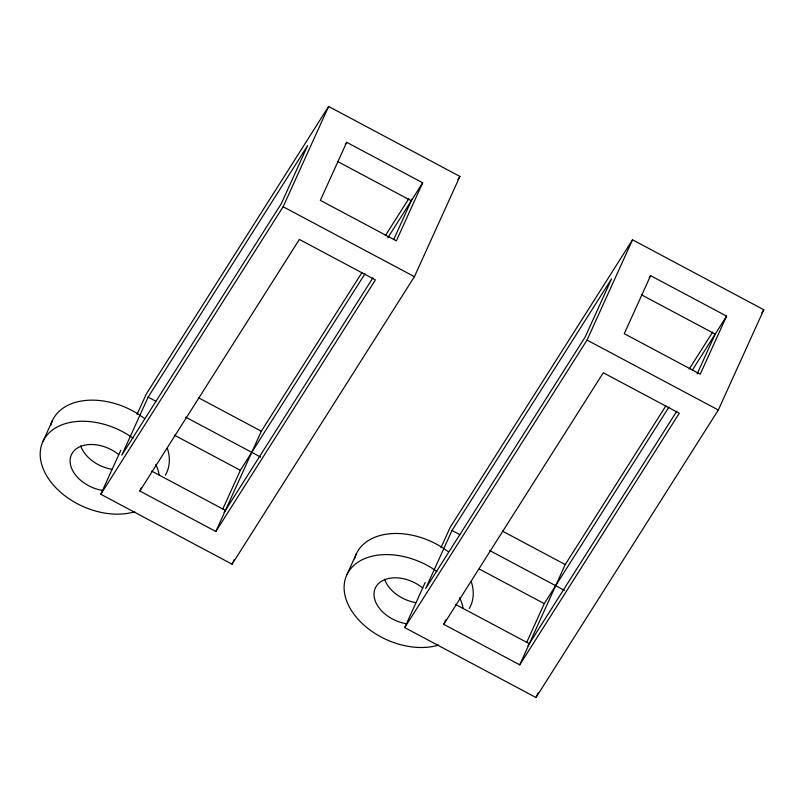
<?xml version="1.0" encoding="UTF-8"?>
<svg xmlns="http://www.w3.org/2000/svg" width="804" height="804" viewBox="0 0 804 804"><rect width="100%" height="100%" fill="white"/><g stroke="black" fill="none" stroke-linecap="round" stroke-linejoin="round"><path stroke-width="1.21" d="M148.127 397.126L121.786 455.175L281.32 203.603L307.651 145.554L148.127 397.126L155.855 401.246M452.019 530.459L425.688 588.508L585.222 336.936L611.553 278.887L452.019 530.459L459.757 534.58M42.913 441.557L52.491 420.442M137.072 414.341L146.298 393.99L328.625 106.47L459.898 176.408L414.412 276.676L232.095 564.197L100.822 494.259L120.791 450.23M139.846 491.013L299.379 239.431L375.388 279.923L215.854 531.504L139.846 491.013L141.363 487.676M100.822 494.259L283.139 206.739L328.625 106.47M346.685 142.308L320.354 200.357L396.352 240.848L422.683 182.789L346.685 142.308L345.348 144.418M222.808 509.012L240.366 470.31L365.036 273.702M215.854 531.504L261.33 431.235L361.88 272.677M232.095 564.197L234.155 559.634M393.739 239.461L412.301 198.538M346.815 574.89L356.393 553.775M440.974 547.675L450.2 527.323L632.527 239.803L763.8 309.741L718.314 410.01L535.987 697.53L404.724 627.592L425.195 582.458M443.748 624.346L603.281 372.765L679.279 413.256L519.746 664.838L443.748 624.346L445.768 619.904M404.724 627.592L587.041 340.072L632.527 239.803M650.587 275.641L624.256 333.69L700.254 374.182L726.585 316.123L650.587 275.641L649.25 277.752M526.71 642.346L544.268 603.643L668.938 407.035M519.746 664.838L565.232 564.569L665.782 406.01M535.987 697.53L538.057 692.968M697.118 373.94L715.188 334.102L641.391 294.777M385.337 235.683L408.804 198.678M387.829 237.763L422.683 182.789M224.085 512.51L372.895 277.842M457.888 179.583L459.898 176.408M689.239 369.016L712.706 332.012M692.405 370.041L726.585 316.123M527.987 645.843L676.797 411.176M761.79 312.917L763.8 309.741M337.499 161.443L411.296 200.769M587.041 340.072L718.314 410.01M283.139 206.739L414.412 276.676M502.45 531.112L565.232 564.569M489.576 550.469L564.498 590.387M198.548 397.779L261.33 431.235M479.274 569.021L544.268 603.643M185.674 417.135L260.607 457.054M174.277 435.105L240.366 470.31M455.526 604.407L529.323 643.723M151.624 471.074L225.421 510.389M448.049 551.504L441.657 547.122A62.782 42.331 24.4 0 0 354.604 558.8M436.904 571.483L432.08 568.227A62.782 42.331 24.4 0 0 356.102 563.524A62.782 42.331 24.4 0 0 361.066 622.386A62.782 42.331 24.4 0 0 438.562 645.099M144.147 418.17L137.755 413.789A62.782 42.331 24.4 0 0 50.702 425.467M133.002 438.15L128.178 434.894A62.782 42.331 24.4 0 0 52.2 430.19A62.782 42.331 24.4 0 0 57.164 489.053A62.782 42.331 24.4 0 0 134.67 511.766M102.198 490.38A31.386 21.165 24.4 0 1 71.445 454.632A31.386 21.165 24.4 0 1 118.771 454.682M155.775 464.36A62.782 42.331 24.4 0 1 159.212 475.033M167.292 448.119A62.782 42.331 24.4 0 1 165.393 475.124M111.776 469.275A31.386 21.165 24.4 0 1 80.691 445.848M459.677 597.694A62.782 42.331 24.4 0 1 463.114 608.367M471.194 581.453A62.782 42.331 24.4 0 1 469.295 608.457M406.1 623.713A31.386 21.165 24.4 0 1 375.347 587.965A31.386 21.165 24.4 0 1 422.673 588.015M415.678 602.608A31.386 21.165 24.4 0 1 384.593 579.181"/></g></svg>
